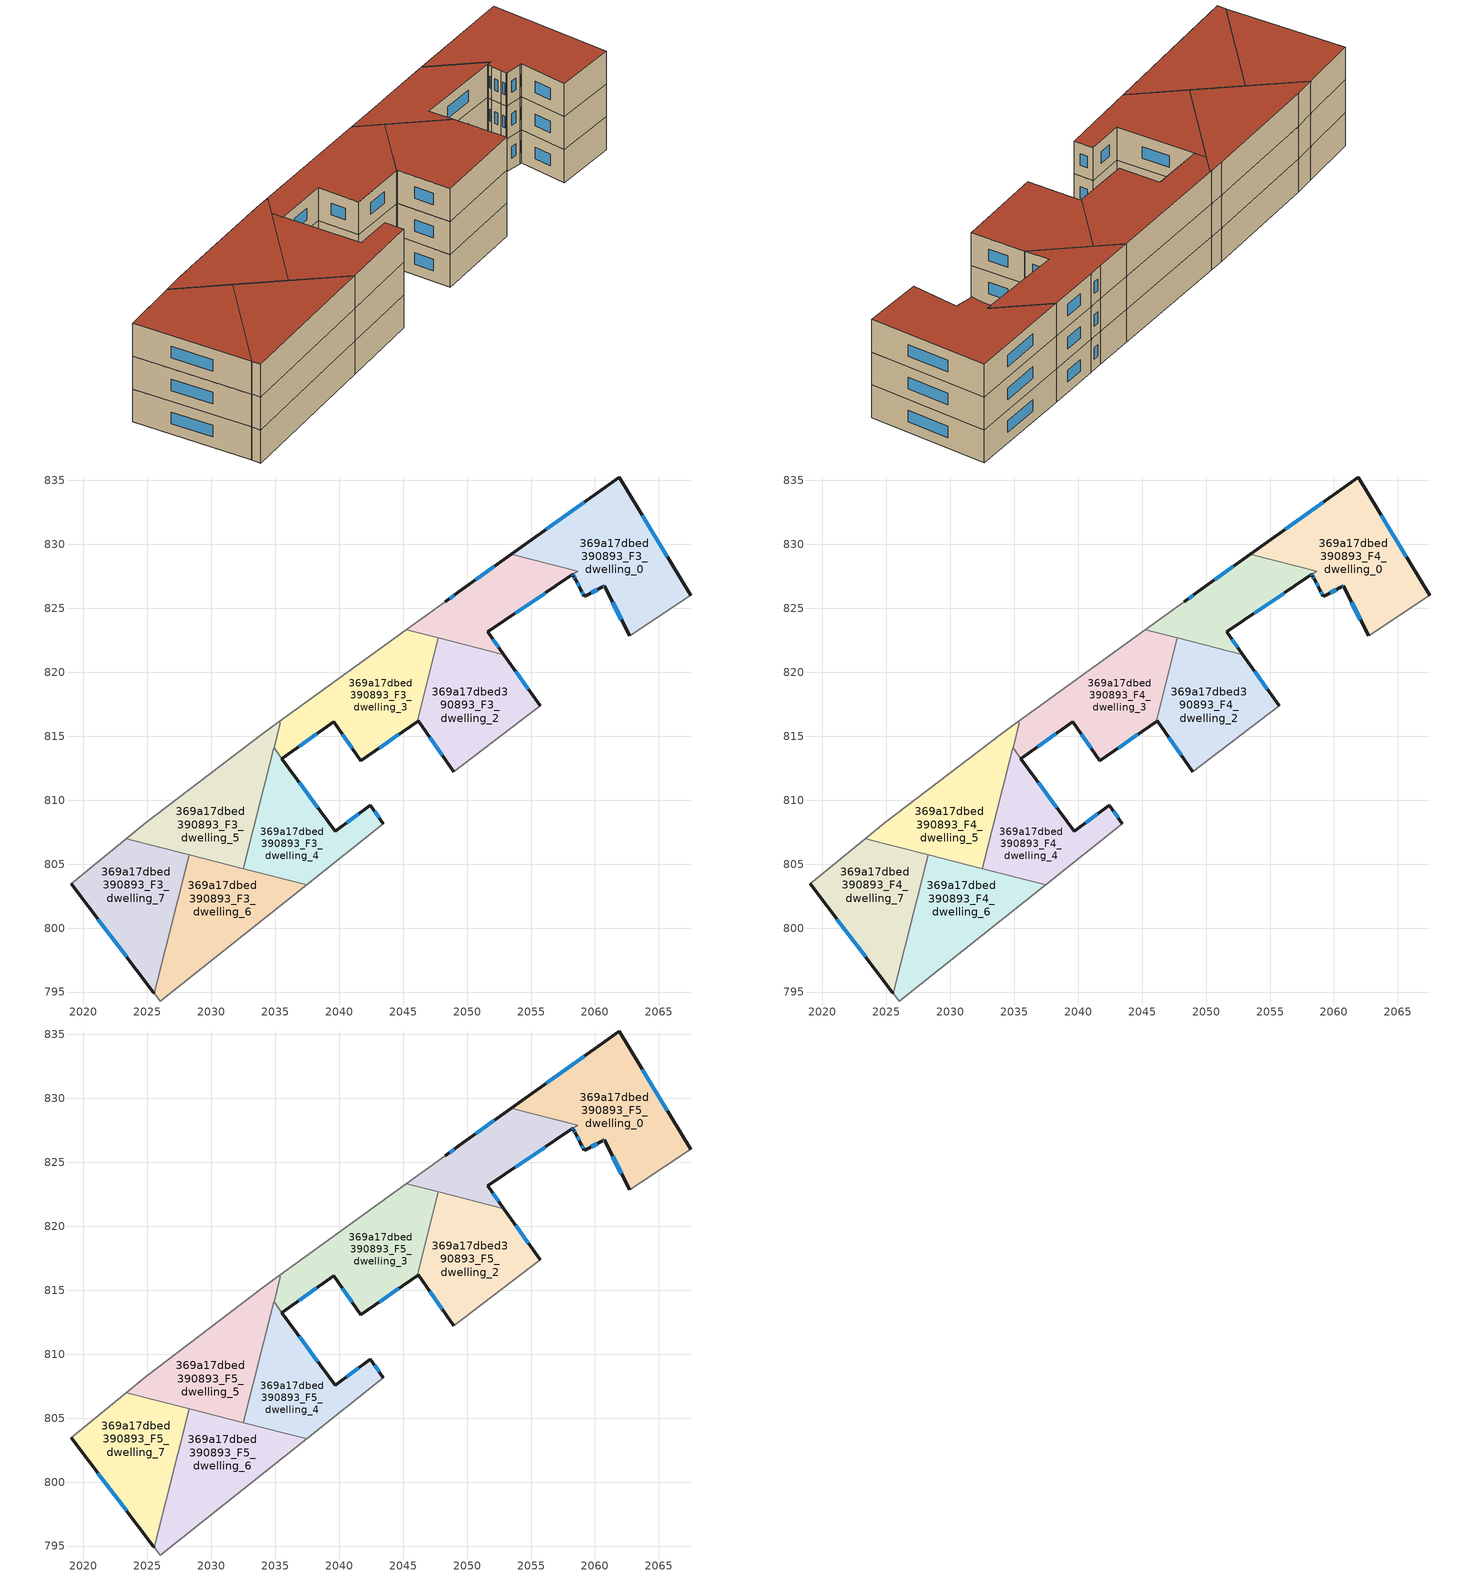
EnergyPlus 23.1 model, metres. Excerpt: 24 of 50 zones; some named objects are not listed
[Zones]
369a17dbed390893_F3_dwelling_0
 floor to 369a17dbed390893_F2_dwelling_0 (EU_floor_Construction): 2061.89,835.27 2067.48,826.02 2062.71,822.86 2060.72,826.76 2060.59,826.69 2059.26,826 2059.16,825.94 2058.89,826.46 2058.48,827.25 2058.47,827.26 2058.33,827.53 2058.27,827.66 2058.64,827.92 2053.46,829.24 z9
 wall outside (EU_wall_Construction): 2058.27,827.66 2058.33,827.53 2058.47,827.26 2058.48,827.25 2058.89,826.46 2059.16,825.94 2059.26,826 2060.59,826.69 2060.72,826.76 2062.71,822.86 / 2067.48,826.02 2061.89,835.27 2053.46,829.24 z9:12
 wall adiabatic (EU_wall_Construction): 2062.71,822.86 2067.48,826.02 z9:12
 wall to 369a17dbed390893_F3_dwelling_1 (EU_wall_Construction): 2053.46,829.24 2058.64,827.92 2058.27,827.66 z9:12
 window (EU_Window_Construction): 2058.38,827.44 2058.43,827.35 / 2058.29,827.62 2058.31,827.57 / 2059.15,833.31 2056.2,831.2 / 2065.66,829.03 2063.71,832.26 / 2061.37,825.49 2062.07,824.13 / 2060.64,826.71 2060.68,826.74 / 2059.69,826.22 2060.16,826.47 / 2058.98,826.29 2059.07,826.11 / 2058.61,826.99 2058.76,826.71 z9.98:11.02
369a17dbed390893_F3_dwelling_1
 floor to 369a17dbed390893_F2_dwelling_1 (EU_floor_Construction): 2058.64,827.92 2051.61,823.16 2052.88,821.38 2045.25,823.32 2048.29,825.51 2049.36,826.3 2053.46,829.24 z9
 wall outside (EU_wall_Construction): 2053.46,829.24 2049.36,826.3 2048.29,825.51 / 2052.88,821.38 2051.61,823.16 2058.27,827.66 z9:12
 wall adiabatic (EU_wall_Construction): 2048.29,825.51 2045.25,823.32 z9:12
 wall to 369a17dbed390893_F3_dwelling_2 (EU_wall_Construction): 2047.76,822.69 2052.88,821.38 z9:12
 wall to 369a17dbed390893_F3_dwelling_3 (EU_wall_Construction): 2045.25,823.32 2047.76,822.69 z9:12
 window (EU_Window_Construction): 2049.01,826.05 2048.63,825.77 / 2052.12,828.28 2050.69,827.26 / 2052.47,821.96 2052.02,822.58 / 2053.77,824.63 2056.1,826.2 z9.98:11.02
369a17dbed390893_F3_dwelling_2
 floor to 369a17dbed390893_F2_dwelling_2 (EU_floor_Construction): 2052.88,821.38 2055.73,817.4 2048.96,812.21 2046.18,816.21 2046.09,816.15 2047.76,822.69 z9
 wall outside (EU_wall_Construction): 2046.09,816.15 2046.18,816.21 2048.96,812.21 / 2055.73,817.4 2052.88,821.38 z9:12
 wall adiabatic (EU_wall_Construction): 2048.96,812.21 2055.73,817.4 z9:12
 wall to 369a17dbed390893_F3_dwelling_3 (EU_wall_Construction): 2047.76,822.69 2046.09,816.15 z9:12
 window (EU_Window_Construction): 2047.08,814.91 2048.05,813.51 / 2054.8,818.7 2053.81,820.09 z9.98:11.02
369a17dbed390893_F3_dwelling_3
 floor to 369a17dbed390893_F2_dwelling_3 (EU_floor_Construction): 2047.76,822.69 2046.09,816.15 2041.7,813.08 2039.57,816.14 2035.52,813.25 2034.91,814.08 2035.41,816.06 2035.25,816.11 2045.25,823.32 z9
 wall outside (EU_wall_Construction): 2035.52,813.25 2039.57,816.14 2041.7,813.08 2046.09,816.15 z9:12
 wall adiabatic (EU_wall_Construction): 2045.25,823.32 2035.25,816.11 z9:12
 wall to 369a17dbed390893_F3_dwelling_5 (EU_wall_Construction): 2035.25,816.11 2035.41,816.06 2034.91,814.08 z9:12
 wall to 369a17dbed390893_F3_dwelling_4 (EU_wall_Construction): 2034.91,814.08 2035.52,813.25 z9:12
 window (EU_Window_Construction): 2043.13,814.08 2044.66,815.16 / 2040.26,815.15 2041,814.08 / 2036.83,814.19 2038.25,815.2 z9.98:11.02
369a17dbed390893_F3_dwelling_4
 floor to 369a17dbed390893_F2_dwelling_4 (EU_floor_Construction): 2042.44,809.59 2043.46,808.15 2037.46,803.39 2032.5,804.66 2034.9,814.08 2039.69,807.57 z9
 wall outside (EU_wall_Construction): 2043.46,808.15 2042.44,809.59 2039.69,807.57 2035.52,813.25 z9:12
 wall adiabatic (EU_wall_Construction): 2037.46,803.39 2043.46,808.15 z9:12
 wall to 369a17dbed390893_F3_dwelling_6 (EU_wall_Construction): 2032.5,804.66 2037.46,803.39 z9:12
 wall to 369a17dbed390893_F3_dwelling_5 (EU_wall_Construction): 2034.9,814.08 2032.5,804.66 z9:12
 window (EU_Window_Construction): 2041.54,808.94 2040.58,808.23 / 2043.12,808.62 2042.77,809.12 / 2038.33,809.42 2036.87,811.41 z9.98:11.02
369a17dbed390893_F3_dwelling_5
 floor to 369a17dbed390893_F2_dwelling_5 (EU_floor_Construction): 2035.41,816.06 2032.5,804.66 2023.34,806.99 2024.88,808.25 2034.06,815.24 2035.25,816.11 z9
 wall adiabatic (EU_wall_Construction): 2035.25,816.11 2034.06,815.24 2024.88,808.25 2023.34,806.99 z9:12
 wall to 369a17dbed390893_F3_dwelling_7 (EU_wall_Construction): 2023.34,806.99 2028.3,805.73 z9:12
 wall to 369a17dbed390893_F3_dwelling_6 (EU_wall_Construction): 2028.3,805.73 2032.5,804.66 z9:12
369a17dbed390893_F3_dwelling_6
 floor to 369a17dbed390893_F2_dwelling_6 (EU_floor_Construction): 2037.46,803.39 2026,794.3 2025.54,794.91 2028.3,805.73 z9
 wall adiabatic (EU_wall_Construction): 2025.54,794.91 2026,794.3 2037.46,803.39 z9:12
 wall to 369a17dbed390893_F3_dwelling_7 (EU_wall_Construction): 2028.3,805.73 2025.54,794.91 z9:12
369a17dbed390893_F3_dwelling_7
 floor to 369a17dbed390893_F2_dwelling_7 (EU_floor_Construction): 2028.3,805.73 2025.54,794.91 2025.48,794.99 2019.06,803.46 2023.34,806.99 z9
 wall outside (EU_wall_Construction): 2019.06,803.46 2025.48,794.99 2025.54,794.91 z9:12
 wall adiabatic (EU_wall_Construction): 2023.34,806.99 2019.06,803.46 z9:12
 window (EU_Window_Construction): 2021.14,800.71 2023.39,797.75 z9.98:11.02
369a17dbed390893_F4_dwelling_0
 floor to 369a17dbed390893_F3_dwelling_0 (EU_floor_Construction): 2061.89,835.27 2067.48,826.02 2062.71,822.86 2060.72,826.76 2060.59,826.69 2059.26,826 2059.16,825.94 2058.89,826.46 2058.48,827.25 2058.47,827.26 2058.33,827.53 2058.27,827.66 2058.64,827.92 2053.46,829.24 z12
 wall outside (EU_wall_Construction): 2058.27,827.66 2058.33,827.53 2058.47,827.26 2058.48,827.25 2058.89,826.46 2059.16,825.94 2059.26,826 2060.59,826.69 2060.72,826.76 2062.71,822.86 / 2067.48,826.02 2061.89,835.27 2053.46,829.24 z12:15
 wall adiabatic (EU_wall_Construction): 2062.71,822.86 2067.48,826.02 z12:15
 wall to 369a17dbed390893_F4_dwelling_1 (EU_wall_Construction): 2053.46,829.24 2058.64,827.92 2058.27,827.66 z12:15
 window (EU_Window_Construction): 2058.38,827.44 2058.43,827.35 / 2058.29,827.62 2058.31,827.57 / 2059.15,833.31 2056.2,831.2 / 2065.66,829.03 2063.71,832.26 / 2061.37,825.49 2062.07,824.13 / 2060.64,826.71 2060.68,826.74 / 2059.69,826.22 2060.16,826.47 / 2058.98,826.29 2059.07,826.11 / 2058.61,826.99 2058.76,826.71 z12.98:14.02
369a17dbed390893_F4_dwelling_1
 floor to 369a17dbed390893_F3_dwelling_1 (EU_floor_Construction): 2058.64,827.92 2051.61,823.16 2052.88,821.38 2045.25,823.32 2048.29,825.51 2049.36,826.3 2053.46,829.24 z12
 wall outside (EU_wall_Construction): 2053.46,829.24 2049.36,826.3 2048.29,825.51 / 2052.88,821.38 2051.61,823.16 2058.27,827.66 z12:15
 wall adiabatic (EU_wall_Construction): 2048.29,825.51 2045.25,823.32 z12:15
 wall to 369a17dbed390893_F4_dwelling_2 (EU_wall_Construction): 2047.76,822.69 2052.88,821.38 z12:15
 wall to 369a17dbed390893_F4_dwelling_3 (EU_wall_Construction): 2045.25,823.32 2047.76,822.69 z12:15
 window (EU_Window_Construction): 2049.01,826.05 2048.63,825.77 / 2052.12,828.28 2050.69,827.26 / 2052.47,821.96 2052.02,822.58 / 2053.77,824.63 2056.1,826.2 z12.98:14.02
369a17dbed390893_F4_dwelling_2
 floor to 369a17dbed390893_F3_dwelling_2 (EU_floor_Construction): 2052.88,821.38 2055.73,817.4 2048.96,812.21 2046.18,816.21 2046.09,816.15 2047.76,822.69 z12
 wall outside (EU_wall_Construction): 2046.09,816.15 2046.18,816.21 2048.96,812.21 / 2055.73,817.4 2052.88,821.38 z12:15
 wall adiabatic (EU_wall_Construction): 2048.96,812.21 2055.73,817.4 z12:15
 wall to 369a17dbed390893_F4_dwelling_3 (EU_wall_Construction): 2047.76,822.69 2046.09,816.15 z12:15
 window (EU_Window_Construction): 2047.08,814.91 2048.05,813.51 / 2054.8,818.7 2053.81,820.09 z12.98:14.02
369a17dbed390893_F4_dwelling_3
 floor to 369a17dbed390893_F3_dwelling_3 (EU_floor_Construction): 2047.76,822.69 2046.09,816.15 2041.7,813.08 2039.57,816.14 2035.52,813.25 2034.91,814.08 2035.41,816.06 2035.25,816.11 2045.25,823.32 z12
 wall outside (EU_wall_Construction): 2035.52,813.25 2039.57,816.14 2041.7,813.08 2046.09,816.15 z12:15
 wall adiabatic (EU_wall_Construction): 2045.25,823.32 2035.25,816.11 z12:15
 wall to 369a17dbed390893_F4_dwelling_5 (EU_wall_Construction): 2035.25,816.11 2035.41,816.06 2034.91,814.08 z12:15
 wall to 369a17dbed390893_F4_dwelling_4 (EU_wall_Construction): 2034.91,814.08 2035.52,813.25 z12:15
 window (EU_Window_Construction): 2043.13,814.08 2044.66,815.16 / 2040.26,815.15 2041,814.08 / 2036.83,814.19 2038.25,815.2 z12.98:14.02
369a17dbed390893_F4_dwelling_4
 floor to 369a17dbed390893_F3_dwelling_4 (EU_floor_Construction): 2042.44,809.59 2043.46,808.15 2037.46,803.39 2032.5,804.66 2034.9,814.08 2039.69,807.57 z12
 wall outside (EU_wall_Construction): 2043.46,808.15 2042.44,809.59 2039.69,807.57 2035.52,813.25 z12:15
 wall adiabatic (EU_wall_Construction): 2037.46,803.39 2043.46,808.15 z12:15
 wall to 369a17dbed390893_F4_dwelling_6 (EU_wall_Construction): 2032.5,804.66 2037.46,803.39 z12:15
 wall to 369a17dbed390893_F4_dwelling_5 (EU_wall_Construction): 2034.9,814.08 2032.5,804.66 z12:15
 window (EU_Window_Construction): 2041.54,808.94 2040.58,808.23 / 2043.12,808.62 2042.77,809.12 / 2038.33,809.42 2036.87,811.41 z12.98:14.02
369a17dbed390893_F4_dwelling_5
 floor to 369a17dbed390893_F3_dwelling_5 (EU_floor_Construction): 2035.41,816.06 2032.5,804.66 2023.34,806.99 2024.88,808.25 2034.06,815.24 2035.25,816.11 z12
 wall adiabatic (EU_wall_Construction): 2035.25,816.11 2034.06,815.24 2024.88,808.25 2023.34,806.99 z12:15
 wall to 369a17dbed390893_F4_dwelling_7 (EU_wall_Construction): 2023.34,806.99 2028.3,805.73 z12:15
 wall to 369a17dbed390893_F4_dwelling_6 (EU_wall_Construction): 2028.3,805.73 2032.5,804.66 z12:15
369a17dbed390893_F4_dwelling_6
 floor to 369a17dbed390893_F3_dwelling_6 (EU_floor_Construction): 2037.46,803.39 2026,794.3 2025.54,794.91 2028.3,805.73 z12
 wall adiabatic (EU_wall_Construction): 2025.54,794.91 2026,794.3 2037.46,803.39 z12:15
 wall to 369a17dbed390893_F4_dwelling_7 (EU_wall_Construction): 2028.3,805.73 2025.54,794.91 z12:15
369a17dbed390893_F4_dwelling_7
 floor to 369a17dbed390893_F3_dwelling_7 (EU_floor_Construction): 2028.3,805.73 2025.54,794.91 2025.48,794.99 2019.06,803.46 2023.34,806.99 z12
 wall outside (EU_wall_Construction): 2019.06,803.46 2025.48,794.99 2025.54,794.91 z12:15
 wall adiabatic (EU_wall_Construction): 2023.34,806.99 2019.06,803.46 z12:15
 window (EU_Window_Construction): 2021.14,800.71 2023.39,797.75 z12.98:14.02
369a17dbed390893_F5_dwelling_0
 floor to 369a17dbed390893_F4_dwelling_0 (EU_floor_Construction): 2061.89,835.27 2067.48,826.02 2062.71,822.86 2060.72,826.76 2060.59,826.69 2059.26,826 2059.16,825.94 2058.89,826.46 2058.48,827.25 2058.47,827.26 2058.33,827.53 2058.27,827.66 2058.64,827.92 2053.46,829.24 z15
 wall outside (EU_wall_Construction): 2058.27,827.66 2058.33,827.53 2058.47,827.26 2058.48,827.25 2058.89,826.46 2059.16,825.94 2059.26,826 2060.59,826.69 2060.72,826.76 2062.71,822.86 / 2067.48,826.02 2061.89,835.27 2053.46,829.24 z15:18
 wall adiabatic (EU_wall_Construction): 2062.71,822.86 2067.48,826.02 z15:18
 wall to 369a17dbed390893_F5_dwelling_1 (EU_wall_Construction): 2053.46,829.24 2058.64,827.92 2058.27,827.66 z15:18
 window (EU_Window_Construction): 2058.38,827.44 2058.43,827.35 / 2058.29,827.62 2058.31,827.57 / 2059.15,833.31 2056.2,831.2 / 2065.66,829.03 2063.71,832.26 / 2061.37,825.49 2062.07,824.13 / 2060.64,826.71 2060.68,826.74 / 2059.69,826.22 2060.16,826.47 / 2058.98,826.29 2059.07,826.11 / 2058.61,826.99 2058.76,826.71 z15.98:17.02
 roof outside (EU_roof_Construction): 2067.48,826.02 2061.89,835.27 2053.46,829.24 2058.64,827.92 2058.27,827.66 2058.33,827.53 2058.47,827.26 2058.48,827.25 2058.89,826.46 2059.16,825.94 2059.26,826 2060.59,826.69 2060.72,826.76 2062.71,822.86 z18
369a17dbed390893_F5_dwelling_1
 floor to 369a17dbed390893_F4_dwelling_1 (EU_floor_Construction): 2058.64,827.92 2051.61,823.16 2052.88,821.38 2045.25,823.32 2048.29,825.51 2049.36,826.3 2053.46,829.24 z15
 wall outside (EU_wall_Construction): 2053.46,829.24 2049.36,826.3 2048.29,825.51 / 2052.88,821.38 2051.61,823.16 2058.27,827.66 z15:18
 wall adiabatic (EU_wall_Construction): 2048.29,825.51 2045.25,823.32 z15:18
 wall to 369a17dbed390893_F5_dwelling_2 (EU_wall_Construction): 2047.76,822.69 2052.88,821.38 z15:18
 wall to 369a17dbed390893_F5_dwelling_3 (EU_wall_Construction): 2045.25,823.32 2047.76,822.69 z15:18
 window (EU_Window_Construction): 2049.01,826.05 2048.63,825.77 / 2052.12,828.28 2050.69,827.26 / 2052.47,821.96 2052.02,822.58 / 2053.77,824.63 2056.1,826.2 z15.98:17.02
 roof outside (EU_roof_Construction): 2052.88,821.38 2051.61,823.16 2058.64,827.92 2053.46,829.24 2049.36,826.3 2048.29,825.51 2045.25,823.32 z18
369a17dbed390893_F5_dwelling_2
 floor to 369a17dbed390893_F4_dwelling_2 (EU_floor_Construction): 2052.88,821.38 2055.73,817.4 2048.96,812.21 2046.18,816.21 2046.09,816.15 2047.76,822.69 z15
 wall outside (EU_wall_Construction): 2046.09,816.15 2046.18,816.21 2048.96,812.21 / 2055.73,817.4 2052.88,821.38 z15:18
 wall adiabatic (EU_wall_Construction): 2048.96,812.21 2055.73,817.4 z15:18
 wall to 369a17dbed390893_F5_dwelling_3 (EU_wall_Construction): 2047.76,822.69 2046.09,816.15 z15:18
 window (EU_Window_Construction): 2047.08,814.91 2048.05,813.51 / 2054.8,818.7 2053.81,820.09 z15.98:17.02
 roof outside (EU_roof_Construction): 2055.73,817.4 2052.88,821.38 2047.76,822.69 2046.09,816.15 2046.18,816.21 2048.96,812.21 z18
369a17dbed390893_F5_dwelling_3
 floor to 369a17dbed390893_F4_dwelling_3 (EU_floor_Construction): 2047.76,822.69 2046.09,816.15 2041.7,813.08 2039.57,816.14 2035.52,813.25 2034.91,814.08 2035.41,816.06 2035.25,816.11 2045.25,823.32 z15
 wall outside (EU_wall_Construction): 2035.52,813.25 2039.57,816.14 2041.7,813.08 2046.09,816.15 z15:18
 wall adiabatic (EU_wall_Construction): 2045.25,823.32 2035.25,816.11 z15:18
 wall to 369a17dbed390893_F5_dwelling_5 (EU_wall_Construction): 2035.25,816.11 2035.41,816.06 2034.91,814.08 z15:18
 wall to 369a17dbed390893_F5_dwelling_4 (EU_wall_Construction): 2034.91,814.08 2035.52,813.25 z15:18
 window (EU_Window_Construction): 2043.13,814.08 2044.66,815.16 / 2040.26,815.15 2041,814.08 / 2036.83,814.19 2038.25,815.2 z15.98:17.02
 roof outside (EU_roof_Construction): 2046.09,816.15 2047.76,822.69 2045.25,823.32 2035.25,816.11 2035.41,816.06 2034.91,814.08 2035.52,813.25 2039.57,816.14 2041.7,813.08 z18
369a17dbed390893_F5_dwelling_4
 floor to 369a17dbed390893_F4_dwelling_4 (EU_floor_Construction): 2042.44,809.59 2043.46,808.15 2037.46,803.39 2032.5,804.66 2034.9,814.08 2039.69,807.57 z15
 wall outside (EU_wall_Construction): 2043.46,808.15 2042.44,809.59 2039.69,807.57 2035.52,813.25 z15:18
 wall adiabatic (EU_wall_Construction): 2037.46,803.39 2043.46,808.15 z15:18
 wall to 369a17dbed390893_F5_dwelling_6 (EU_wall_Construction): 2032.5,804.66 2037.46,803.39 z15:18
 wall to 369a17dbed390893_F5_dwelling_5 (EU_wall_Construction): 2034.9,814.08 2032.5,804.66 z15:18
 window (EU_Window_Construction): 2041.54,808.94 2040.58,808.23 / 2043.12,808.62 2042.77,809.12 / 2038.33,809.42 2036.87,811.41 z15.98:17.02
 roof outside (EU_roof_Construction): 2043.46,808.15 2042.44,809.59 2039.69,807.57 2034.91,814.08 2032.5,804.66 2037.46,803.39 z18
369a17dbed390893_F5_dwelling_5
 floor to 369a17dbed390893_F4_dwelling_5 (EU_floor_Construction): 2035.41,816.06 2032.5,804.66 2023.34,806.99 2024.88,808.25 2034.06,815.24 2035.25,816.11 z15
 wall adiabatic (EU_wall_Construction): 2035.25,816.11 2034.06,815.24 2024.88,808.25 2023.34,806.99 z15:18
 wall to 369a17dbed390893_F5_dwelling_7 (EU_wall_Construction): 2023.34,806.99 2028.3,805.73 z15:18
 wall to 369a17dbed390893_F5_dwelling_6 (EU_wall_Construction): 2028.3,805.73 2032.5,804.66 z15:18
 roof outside (EU_roof_Construction): 2032.5,804.66 2035.41,816.06 2035.25,816.11 2034.06,815.24 2024.88,808.25 2023.34,806.99 z18
369a17dbed390893_F5_dwelling_6
 floor to 369a17dbed390893_F4_dwelling_6 (EU_floor_Construction): 2037.46,803.39 2026,794.3 2025.54,794.91 2028.3,805.73 z15
 wall adiabatic (EU_wall_Construction): 2025.54,794.91 2026,794.3 2037.46,803.39 z15:18
 wall to 369a17dbed390893_F5_dwelling_7 (EU_wall_Construction): 2028.3,805.73 2025.54,794.91 z15:18
 roof outside (EU_roof_Construction): 2037.46,803.39 2028.3,805.73 2025.54,794.91 2026,794.3 z18
369a17dbed390893_F5_dwelling_7
 floor to 369a17dbed390893_F4_dwelling_7 (EU_floor_Construction): 2028.3,805.73 2025.54,794.91 2025.48,794.99 2019.06,803.46 2023.34,806.99 z15
 wall outside (EU_wall_Construction): 2019.06,803.46 2025.48,794.99 2025.54,794.91 z15:18
 wall adiabatic (EU_wall_Construction): 2023.34,806.99 2019.06,803.46 z15:18
 window (EU_Window_Construction): 2021.14,800.71 2023.39,797.75 z15.98:17.02
 roof outside (EU_roof_Construction): 2025.54,794.91 2028.3,805.73 2023.34,806.99 2019.06,803.46 2025.48,794.99 z18
[Building]
EU S2 Campaign: North Axis=0; Terrain=City; Solar Distribution=FullExterior
[Site:Location]
Bologna: Latitude=44.5; Longitude=11.25; Time Zone=1; Elevation=37
[SizingPeriod:WeatherFileDays]
AnnualSizingPeriod: Begin Month=1; Begin Day of Month=1; End Month=12; End Day of Month=31; Day of Week for Start Day=Monday; Use Weather File Daylight Saving Period=No; Use Weather File Rain and Snow Indicators=No
[MATERIAL]
EU_InternalMass_Material: Roughness=MediumRough; Thickness=0.1; Conductivity=1; Density=1800; Specific Heat=900; Thermal Absorptance=0.9; Solar Absorptance=0.7; Visible Absorptance=0.7
[MATERIAL:NOMASS] Roughness=MediumRough; Thermal Absorptance=0.9; Solar Absorptance=0.7; Visible Absorptance=0.7
Name | Thermal Resistance
EU_wall_NoMass | 0.905828
EU_roof_NoMass | 0.37593
EU_floor_NoMass | 0.67114
[WINDOWMATERIAL:SIMPLEGLAZINGSYSTEM]
EU_Window_SimpleGlazing: UFactor=4.52486; Solar Heat Gain Coefficient=0.85; Visible Transmittance=0.85
[CONSTRUCTION]
EU_wall_Construction: EU_wall_NoMass
EU_roof_Construction: EU_roof_NoMass
EU_floor_Construction: EU_floor_NoMass
EU_Window_Construction: EU_Window_SimpleGlazing
EU_InternalMass_Construction: EU_InternalMass_Material
[ZONE] Type=1; Multiplier=1; Ceiling Height=autocalculate; Floor Area=autocalculate; Part of Total Floor Area=Yes
Name | Volume
369a17dbed390893_F3_dwelling_0; 369a17dbed390893_F4_dwelling_0; 369a17dbed390893_F5_dwelling_0 | 223.718
369a17dbed390893_F3_dwelling_1; 369a17dbed390893_F4_dwelling_1; 369a17dbed390893_F5_dwelling_1 | 126.088
369a17dbed390893_F3_dwelling_2; 369a17dbed390893_F4_dwelling_2; 369a17dbed390893_F5_dwelling_2 | 177.831
369a17dbed390893_F3_dwelling_3; 369a17dbed390893_F4_dwelling_3; 369a17dbed390893_F5_dwelling_3 | 192.743
369a17dbed390893_F3_dwelling_4; 369a17dbed390893_F4_dwelling_4; 369a17dbed390893_F5_dwelling_4 | 157.047
369a17dbed390893_F3_dwelling_5; 369a17dbed390893_F4_dwelling_5; 369a17dbed390893_F5_dwelling_5 | 172.005
369a17dbed390893_F3_dwelling_6; 369a17dbed390893_F4_dwelling_6; 369a17dbed390893_F5_dwelling_6 | 174.946
369a17dbed390893_F3_dwelling_7; 369a17dbed390893_F4_dwelling_7; 369a17dbed390893_F5_dwelling_7 | 174.928
[INTERNALMASS] Construction=EU_InternalMass_Construction
Name | Zone or ZoneList | Surface Area
369a17dbed390893_F3_dwelling_0_EU_InternalMass | 369a17dbed390893_F3_dwelling_0 | 74.5711
369a17dbed390893_F3_dwelling_1_EU_InternalMass | 369a17dbed390893_F3_dwelling_1 | 42.0504
369a17dbed390893_F3_dwelling_2_EU_InternalMass | 369a17dbed390893_F3_dwelling_2 | 59.2791
369a17dbed390893_F3_dwelling_3_EU_InternalMass | 369a17dbed390893_F3_dwelling_3 | 64.2423
369a17dbed390893_F3_dwelling_4_EU_InternalMass | 369a17dbed390893_F3_dwelling_4 | 52.3691
369a17dbed390893_F3_dwelling_5_EU_InternalMass | 369a17dbed390893_F3_dwelling_5 | 57.3356
369a17dbed390893_F3_dwelling_6_EU_InternalMass | 369a17dbed390893_F3_dwelling_6 | 58.3124
369a17dbed390893_F3_dwelling_7_EU_InternalMass | 369a17dbed390893_F3_dwelling_7 | 58.3084
369a17dbed390893_F4_dwelling_0_EU_InternalMass | 369a17dbed390893_F4_dwelling_0 | 74.5711
369a17dbed390893_F4_dwelling_1_EU_InternalMass | 369a17dbed390893_F4_dwelling_1 | 42.0504
369a17dbed390893_F4_dwelling_2_EU_InternalMass | 369a17dbed390893_F4_dwelling_2 | 59.2791
369a17dbed390893_F4_dwelling_3_EU_InternalMass | 369a17dbed390893_F4_dwelling_3 | 64.2423
369a17dbed390893_F4_dwelling_4_EU_InternalMass | 369a17dbed390893_F4_dwelling_4 | 52.3691
369a17dbed390893_F4_dwelling_5_EU_InternalMass | 369a17dbed390893_F4_dwelling_5 | 57.3356
369a17dbed390893_F4_dwelling_6_EU_InternalMass | 369a17dbed390893_F4_dwelling_6 | 58.3124
369a17dbed390893_F4_dwelling_7_EU_InternalMass | 369a17dbed390893_F4_dwelling_7 | 58.3084
369a17dbed390893_F5_dwelling_0_EU_InternalMass | 369a17dbed390893_F5_dwelling_0 | 74.5711
369a17dbed390893_F5_dwelling_1_EU_InternalMass | 369a17dbed390893_F5_dwelling_1 | 42.0504
369a17dbed390893_F5_dwelling_2_EU_InternalMass | 369a17dbed390893_F5_dwelling_2 | 59.2791
369a17dbed390893_F5_dwelling_3_EU_InternalMass | 369a17dbed390893_F5_dwelling_3 | 64.2423
369a17dbed390893_F5_dwelling_4_EU_InternalMass | 369a17dbed390893_F5_dwelling_4 | 52.3691
369a17dbed390893_F5_dwelling_5_EU_InternalMass | 369a17dbed390893_F5_dwelling_5 | 57.3356
369a17dbed390893_F5_dwelling_6_EU_InternalMass | 369a17dbed390893_F5_dwelling_6 | 58.3124
369a17dbed390893_F5_dwelling_7_EU_InternalMass | 369a17dbed390893_F5_dwelling_7 | 58.3084
[OTHEREQUIPMENT] Fuel Type=Electricity; Design Level Calculation Method=Watts/Area; Power per Zone Floor Area=1; Fraction Latent=0; Fraction Radiant=0; Fraction Lost=0; Carbon Dioxide Generation Rate=0; EndUse Subcategory=EU_Step8_InternalGains
Name | Zone or ZoneList or Space or SpaceList | Schedule
EU_Step8_InternalGain_369a17dbed390893_F3_dwelling_0_f000 | 369a17dbed390893_F3_dwelling_0 | EU_Step8_GainSchedule_369a17dbed390893_F3_dwelling_0_f000
EU_Step8_InternalGain_369a17dbed390893_F3_dwelling_1_f000 | 369a17dbed390893_F3_dwelling_1 | EU_Step8_GainSchedule_369a17dbed390893_F3_dwelling_1_f000
EU_Step8_InternalGain_369a17dbed390893_F3_dwelling_2_f000 | 369a17dbed390893_F3_dwelling_2 | EU_Step8_GainSchedule_369a17dbed390893_F3_dwelling_2_f000
EU_Step8_InternalGain_369a17dbed390893_F3_dwelling_3_f000 | 369a17dbed390893_F3_dwelling_3 | EU_Step8_GainSchedule_369a17dbed390893_F3_dwelling_3_f000
EU_Step8_InternalGain_369a17dbed390893_F3_dwelling_4_f000 | 369a17dbed390893_F3_dwelling_4 | EU_Step8_GainSchedule_369a17dbed390893_F3_dwelling_4_f000
EU_Step8_InternalGain_369a17dbed390893_F3_dwelling_5_f000 | 369a17dbed390893_F3_dwelling_5 | EU_Step8_GainSchedule_369a17dbed390893_F3_dwelling_5_f000
EU_Step8_InternalGain_369a17dbed390893_F3_dwelling_6_f000 | 369a17dbed390893_F3_dwelling_6 | EU_Step8_GainSchedule_369a17dbed390893_F3_dwelling_6_f000
EU_Step8_InternalGain_369a17dbed390893_F3_dwelling_7_f000 | 369a17dbed390893_F3_dwelling_7 | EU_Step8_GainSchedule_369a17dbed390893_F3_dwelling_7_f000
EU_Step8_InternalGain_369a17dbed390893_F4_dwelling_0_f000 | 369a17dbed390893_F4_dwelling_0 | EU_Step8_GainSchedule_369a17dbed390893_F4_dwelling_0_f000
EU_Step8_InternalGain_369a17dbed390893_F4_dwelling_1_f000 | 369a17dbed390893_F4_dwelling_1 | EU_Step8_GainSchedule_369a17dbed390893_F4_dwelling_1_f000
EU_Step8_InternalGain_369a17dbed390893_F4_dwelling_2_f000 | 369a17dbed390893_F4_dwelling_2 | EU_Step8_GainSchedule_369a17dbed390893_F4_dwelling_2_f000
EU_Step8_InternalGain_369a17dbed390893_F4_dwelling_3_f000 | 369a17dbed390893_F4_dwelling_3 | EU_Step8_GainSchedule_369a17dbed390893_F4_dwelling_3_f000
EU_Step8_InternalGain_369a17dbed390893_F4_dwelling_4_f000 | 369a17dbed390893_F4_dwelling_4 | EU_Step8_GainSchedule_369a17dbed390893_F4_dwelling_4_f000
EU_Step8_InternalGain_369a17dbed390893_F4_dwelling_5_f000 | 369a17dbed390893_F4_dwelling_5 | EU_Step8_GainSchedule_369a17dbed390893_F4_dwelling_5_f000
EU_Step8_InternalGain_369a17dbed390893_F4_dwelling_6_f000 | 369a17dbed390893_F4_dwelling_6 | EU_Step8_GainSchedule_369a17dbed390893_F4_dwelling_6_f000
EU_Step8_InternalGain_369a17dbed390893_F4_dwelling_7_f000 | 369a17dbed390893_F4_dwelling_7 | EU_Step8_GainSchedule_369a17dbed390893_F4_dwelling_7_f000
EU_Step8_InternalGain_369a17dbed390893_F5_dwelling_0_f000 | 369a17dbed390893_F5_dwelling_0 | EU_Step8_GainSchedule_369a17dbed390893_F5_dwelling_0_f000
EU_Step8_InternalGain_369a17dbed390893_F5_dwelling_1_f000 | 369a17dbed390893_F5_dwelling_1 | EU_Step8_GainSchedule_369a17dbed390893_F5_dwelling_1_f000
EU_Step8_InternalGain_369a17dbed390893_F5_dwelling_2_f000 | 369a17dbed390893_F5_dwelling_2 | EU_Step8_GainSchedule_369a17dbed390893_F5_dwelling_2_f000
EU_Step8_InternalGain_369a17dbed390893_F5_dwelling_3_f000 | 369a17dbed390893_F5_dwelling_3 | EU_Step8_GainSchedule_369a17dbed390893_F5_dwelling_3_f000
EU_Step8_InternalGain_369a17dbed390893_F5_dwelling_4_f000 | 369a17dbed390893_F5_dwelling_4 | EU_Step8_GainSchedule_369a17dbed390893_F5_dwelling_4_f000
EU_Step8_InternalGain_369a17dbed390893_F5_dwelling_5_f000 | 369a17dbed390893_F5_dwelling_5 | EU_Step8_GainSchedule_369a17dbed390893_F5_dwelling_5_f000
EU_Step8_InternalGain_369a17dbed390893_F5_dwelling_6_f000 | 369a17dbed390893_F5_dwelling_6 | EU_Step8_GainSchedule_369a17dbed390893_F5_dwelling_6_f000
EU_Step8_InternalGain_369a17dbed390893_F5_dwelling_7_f000 | 369a17dbed390893_F5_dwelling_7 | EU_Step8_GainSchedule_369a17dbed390893_F5_dwelling_7_f000
[ZONEVENTILATION:DESIGNFLOWRATE] Schedule=EU_AlwaysOn; Design Flow Rate Calculation Method=AirChanges/Hour; Air Changes per Hour=0.73129; Ventilation Type=Natural; Fan Pressure Rise=0; Fan Total Efficiency=1; Constant Term Coefficient=1; Temperature Term Coefficient=0; Velocity Term Coefficient=0; Velocity Squared Term Coefficient=0; Minimum Indoor Temperature=-100; Maximum Indoor Temperature=100; Delta Temperature=-100; Minimum Outdoor Temperature=-100; Maximum Outdoor Temperature=100; Maximum Wind Speed=40
Name | Zone or ZoneList or Space or SpaceList
EU_ConstantAir_369a17dbed390893_F3_dwelling_0 | 369a17dbed390893_F3_dwelling_0
EU_ConstantAir_369a17dbed390893_F3_dwelling_1 | 369a17dbed390893_F3_dwelling_1
EU_ConstantAir_369a17dbed390893_F3_dwelling_2 | 369a17dbed390893_F3_dwelling_2
EU_ConstantAir_369a17dbed390893_F3_dwelling_3 | 369a17dbed390893_F3_dwelling_3
EU_ConstantAir_369a17dbed390893_F3_dwelling_4 | 369a17dbed390893_F3_dwelling_4
EU_ConstantAir_369a17dbed390893_F3_dwelling_5 | 369a17dbed390893_F3_dwelling_5
EU_ConstantAir_369a17dbed390893_F3_dwelling_6 | 369a17dbed390893_F3_dwelling_6
EU_ConstantAir_369a17dbed390893_F3_dwelling_7 | 369a17dbed390893_F3_dwelling_7
EU_ConstantAir_369a17dbed390893_F4_dwelling_0 | 369a17dbed390893_F4_dwelling_0
EU_ConstantAir_369a17dbed390893_F4_dwelling_1 | 369a17dbed390893_F4_dwelling_1
EU_ConstantAir_369a17dbed390893_F4_dwelling_2 | 369a17dbed390893_F4_dwelling_2
EU_ConstantAir_369a17dbed390893_F4_dwelling_3 | 369a17dbed390893_F4_dwelling_3
EU_ConstantAir_369a17dbed390893_F4_dwelling_4 | 369a17dbed390893_F4_dwelling_4
EU_ConstantAir_369a17dbed390893_F4_dwelling_5 | 369a17dbed390893_F4_dwelling_5
EU_ConstantAir_369a17dbed390893_F4_dwelling_6 | 369a17dbed390893_F4_dwelling_6
EU_ConstantAir_369a17dbed390893_F4_dwelling_7 | 369a17dbed390893_F4_dwelling_7
EU_ConstantAir_369a17dbed390893_F5_dwelling_0 | 369a17dbed390893_F5_dwelling_0
EU_ConstantAir_369a17dbed390893_F5_dwelling_1 | 369a17dbed390893_F5_dwelling_1
EU_ConstantAir_369a17dbed390893_F5_dwelling_2 | 369a17dbed390893_F5_dwelling_2
EU_ConstantAir_369a17dbed390893_F5_dwelling_3 | 369a17dbed390893_F5_dwelling_3
EU_ConstantAir_369a17dbed390893_F5_dwelling_4 | 369a17dbed390893_F5_dwelling_4
EU_ConstantAir_369a17dbed390893_F5_dwelling_5 | 369a17dbed390893_F5_dwelling_5
EU_ConstantAir_369a17dbed390893_F5_dwelling_6 | 369a17dbed390893_F5_dwelling_6
EU_ConstantAir_369a17dbed390893_F5_dwelling_7 | 369a17dbed390893_F5_dwelling_7
[HVACTEMPLATE:ZONE:IDEALLOADSAIRSYSTEM] System Availability Schedule=EU_AlwaysOn; Maximum Heating Supply Air Temperature=50; Minimum Cooling Supply Air Temperature=13; Maximum Heating Supply Air Humidity Ratio=0.0156; Minimum Cooling Supply Air Humidity Ratio=0.0077; Heating Limit=NoLimit; Cooling Limit=NoLimit; Heating Availability Schedule=EU_AlwaysOn; Cooling Availability Schedule=EU_CoolingOff; Dehumidification Control Type=ConstantSensibleHeatRatio; Cooling Sensible Heat Ratio=0.7; Dehumidification Setpoint=60; Humidification Control Type=None; Humidification Setpoint=30; Outdoor Air Method=None; Outdoor Air Flow Rate per Person=0.00944; Outdoor Air Flow Rate per Zone Floor Area=0; Outdoor Air Flow Rate per Zone=0; Demand Controlled Ventilation Type=None; Outdoor Air Economizer Type=NoEconomizer; Heat Recovery Type=None; Sensible Heat Recovery Effectiveness=0.7; Latent Heat Recovery Effectiveness=0.65
Name | Template Thermostat
369a17dbed390893_F3_dwelling_0 | EU_HeatOnly_369a17dbed390893_F3_dwelling_0
369a17dbed390893_F3_dwelling_1 | EU_HeatOnly_369a17dbed390893_F3_dwelling_1
369a17dbed390893_F3_dwelling_2 | EU_HeatOnly_369a17dbed390893_F3_dwelling_2
369a17dbed390893_F3_dwelling_3 | EU_HeatOnly_369a17dbed390893_F3_dwelling_3
369a17dbed390893_F3_dwelling_4 | EU_HeatOnly_369a17dbed390893_F3_dwelling_4
369a17dbed390893_F3_dwelling_5 | EU_HeatOnly_369a17dbed390893_F3_dwelling_5
369a17dbed390893_F3_dwelling_6 | EU_HeatOnly_369a17dbed390893_F3_dwelling_6
369a17dbed390893_F3_dwelling_7 | EU_HeatOnly_369a17dbed390893_F3_dwelling_7
369a17dbed390893_F4_dwelling_0 | EU_HeatOnly_369a17dbed390893_F4_dwelling_0
369a17dbed390893_F4_dwelling_1 | EU_HeatOnly_369a17dbed390893_F4_dwelling_1
369a17dbed390893_F4_dwelling_2 | EU_HeatOnly_369a17dbed390893_F4_dwelling_2
369a17dbed390893_F4_dwelling_3 | EU_HeatOnly_369a17dbed390893_F4_dwelling_3
369a17dbed390893_F4_dwelling_4 | EU_HeatOnly_369a17dbed390893_F4_dwelling_4
369a17dbed390893_F4_dwelling_5 | EU_HeatOnly_369a17dbed390893_F4_dwelling_5
369a17dbed390893_F4_dwelling_6 | EU_HeatOnly_369a17dbed390893_F4_dwelling_6
369a17dbed390893_F4_dwelling_7 | EU_HeatOnly_369a17dbed390893_F4_dwelling_7
369a17dbed390893_F5_dwelling_0 | EU_HeatOnly_369a17dbed390893_F5_dwelling_0
369a17dbed390893_F5_dwelling_1 | EU_HeatOnly_369a17dbed390893_F5_dwelling_1
369a17dbed390893_F5_dwelling_2 | EU_HeatOnly_369a17dbed390893_F5_dwelling_2
369a17dbed390893_F5_dwelling_3 | EU_HeatOnly_369a17dbed390893_F5_dwelling_3
369a17dbed390893_F5_dwelling_4 | EU_HeatOnly_369a17dbed390893_F5_dwelling_4
369a17dbed390893_F5_dwelling_5 | EU_HeatOnly_369a17dbed390893_F5_dwelling_5
369a17dbed390893_F5_dwelling_6 | EU_HeatOnly_369a17dbed390893_F5_dwelling_6
369a17dbed390893_F5_dwelling_7 | EU_HeatOnly_369a17dbed390893_F5_dwelling_7
[SIZING:ZONE] Zone Cooling Design Supply Air Temperature Input Method=SupplyAirTemperature; Zone Cooling Design Supply Air Temperature=13; Zone Heating Design Supply Air Temperature Input Method=SupplyAirTemperature; Zone Heating Design Supply Air Temperature=50; Zone Cooling Design Supply Air Humidity Ratio=0.008; Zone Heating Design Supply Air Humidity Ratio=0.008; Cooling Design Air Flow Method=DesignDay; Cooling Design Air Flow Rate=0; Cooling Minimum Air Flow per Zone Floor Area=0.000762; Cooling Minimum Air Flow=0; Cooling Minimum Air Flow Fraction=0.2; Heating Design Air Flow Method=DesignDay; Heating Design Air Flow Rate=0; Heating Maximum Air Flow per Zone Floor Area=0.002032; Heating Maximum Air Flow=0.141576; Heating Maximum Air Flow Fraction=0.3; Account for Dedicated Outdoor Air System=No; Dedicated Outdoor Air System Control Strategy=NeutralSupplyAir; Dedicated Outdoor Air Low Setpoint Temperature for Design=autosize; Dedicated Outdoor Air High Setpoint Temperature for Design=autosize; Zone Load Sizing Method=Sensible Load Only No Latent Load; Zone Latent Cooling Design Supply Air Humidity Ratio Input Method=HumidityRatioDifference; Zone Cooling Design Supply Air Humidity Ratio Difference=0.005; Zone Latent Heating Design Supply Air Humidity Ratio Input Method=HumidityRatioDifference; Zone Humidification Design Supply Air Humidity Ratio Difference=0.005
369a17dbed390893_F3_dwelling_0; 369a17dbed390893_F3_dwelling_1; 369a17dbed390893_F3_dwelling_2; 369a17dbed390893_F3_dwelling_3; 369a17dbed390893_F3_dwelling_4; 369a17dbed390893_F3_dwelling_5; 369a17dbed390893_F3_dwelling_6; 369a17dbed390893_F3_dwelling_7; 369a17dbed390893_F4_dwelling_0; 369a17dbed390893_F4_dwelling_1; 369a17dbed390893_F4_dwelling_2; 369a17dbed390893_F4_dwelling_3; 369a17dbed390893_F4_dwelling_4; 369a17dbed390893_F4_dwelling_5; 369a17dbed390893_F4_dwelling_6; 369a17dbed390893_F4_dwelling_7; 369a17dbed390893_F5_dwelling_0; 369a17dbed390893_F5_dwelling_1; 369a17dbed390893_F5_dwelling_2; 369a17dbed390893_F5_dwelling_3; 369a17dbed390893_F5_dwelling_4; 369a17dbed390893_F5_dwelling_5; 369a17dbed390893_F5_dwelling_6; 369a17dbed390893_F5_dwelling_7
[SCHEDULE:CONSTANT]
Name | Hourly Value
EU_AlwaysOn | 1
EU_CoolingOff | 0
[SCHEDULE:FILE] Column Number=1; Rows to Skip at Top=0; Number of Hours of Data=8760; Column Separator=Comma; Interpolate to Timestep=No; Minutes per Item=60; Adjust Schedule for Daylight Savings=Yes
Name | File
EU_Step8_GainSchedule_369a17dbed390893_F3_dwelling_0_f000 | ../../schedules/369a17dbed390893/369a17dbed390893_F3_dwelling_0_f000_gain.csv
EU_Step8_GainSchedule_369a17dbed390893_F3_dwelling_1_f000 | ../../schedules/369a17dbed390893/369a17dbed390893_F3_dwelling_1_f000_gain.csv
EU_Step8_GainSchedule_369a17dbed390893_F3_dwelling_2_f000 | ../../schedules/369a17dbed390893/369a17dbed390893_F3_dwelling_2_f000_gain.csv
EU_Step8_GainSchedule_369a17dbed390893_F3_dwelling_3_f000 | ../../schedules/369a17dbed390893/369a17dbed390893_F3_dwelling_3_f000_gain.csv
EU_Step8_GainSchedule_369a17dbed390893_F3_dwelling_4_f000 | ../../schedules/369a17dbed390893/369a17dbed390893_F3_dwelling_4_f000_gain.csv
EU_Step8_GainSchedule_369a17dbed390893_F3_dwelling_5_f000 | ../../schedules/369a17dbed390893/369a17dbed390893_F3_dwelling_5_f000_gain.csv
EU_Step8_GainSchedule_369a17dbed390893_F3_dwelling_6_f000 | ../../schedules/369a17dbed390893/369a17dbed390893_F3_dwelling_6_f000_gain.csv
EU_Step8_GainSchedule_369a17dbed390893_F3_dwelling_7_f000 | ../../schedules/369a17dbed390893/369a17dbed390893_F3_dwelling_7_f000_gain.csv
EU_Step8_GainSchedule_369a17dbed390893_F4_dwelling_0_f000 | ../../schedules/369a17dbed390893/369a17dbed390893_F4_dwelling_0_f000_gain.csv
EU_Step8_GainSchedule_369a17dbed390893_F4_dwelling_1_f000 | ../../schedules/369a17dbed390893/369a17dbed390893_F4_dwelling_1_f000_gain.csv
EU_Step8_GainSchedule_369a17dbed390893_F4_dwelling_2_f000 | ../../schedules/369a17dbed390893/369a17dbed390893_F4_dwelling_2_f000_gain.csv
EU_Step8_GainSchedule_369a17dbed390893_F4_dwelling_3_f000 | ../../schedules/369a17dbed390893/369a17dbed390893_F4_dwelling_3_f000_gain.csv
EU_Step8_GainSchedule_369a17dbed390893_F4_dwelling_4_f000 | ../../schedules/369a17dbed390893/369a17dbed390893_F4_dwelling_4_f000_gain.csv
EU_Step8_GainSchedule_369a17dbed390893_F4_dwelling_5_f000 | ../../schedules/369a17dbed390893/369a17dbed390893_F4_dwelling_5_f000_gain.csv
EU_Step8_GainSchedule_369a17dbed390893_F4_dwelling_6_f000 | ../../schedules/369a17dbed390893/369a17dbed390893_F4_dwelling_6_f000_gain.csv
EU_Step8_GainSchedule_369a17dbed390893_F4_dwelling_7_f000 | ../../schedules/369a17dbed390893/369a17dbed390893_F4_dwelling_7_f000_gain.csv
EU_Step8_GainSchedule_369a17dbed390893_F5_dwelling_0_f000 | ../../schedules/369a17dbed390893/369a17dbed390893_F5_dwelling_0_f000_gain.csv
EU_Step8_GainSchedule_369a17dbed390893_F5_dwelling_1_f000 | ../../schedules/369a17dbed390893/369a17dbed390893_F5_dwelling_1_f000_gain.csv
EU_Step8_GainSchedule_369a17dbed390893_F5_dwelling_2_f000 | ../../schedules/369a17dbed390893/369a17dbed390893_F5_dwelling_2_f000_gain.csv
EU_Step8_GainSchedule_369a17dbed390893_F5_dwelling_3_f000 | ../../schedules/369a17dbed390893/369a17dbed390893_F5_dwelling_3_f000_gain.csv
EU_Step8_GainSchedule_369a17dbed390893_F5_dwelling_4_f000 | ../../schedules/369a17dbed390893/369a17dbed390893_F5_dwelling_4_f000_gain.csv
EU_Step8_GainSchedule_369a17dbed390893_F5_dwelling_5_f000 | ../../schedules/369a17dbed390893/369a17dbed390893_F5_dwelling_5_f000_gain.csv
EU_Step8_GainSchedule_369a17dbed390893_F5_dwelling_6_f000 | ../../schedules/369a17dbed390893/369a17dbed390893_F5_dwelling_6_f000_gain.csv
EU_Step8_GainSchedule_369a17dbed390893_F5_dwelling_7_f000 | ../../schedules/369a17dbed390893/369a17dbed390893_F5_dwelling_7_f000_gain.csv
